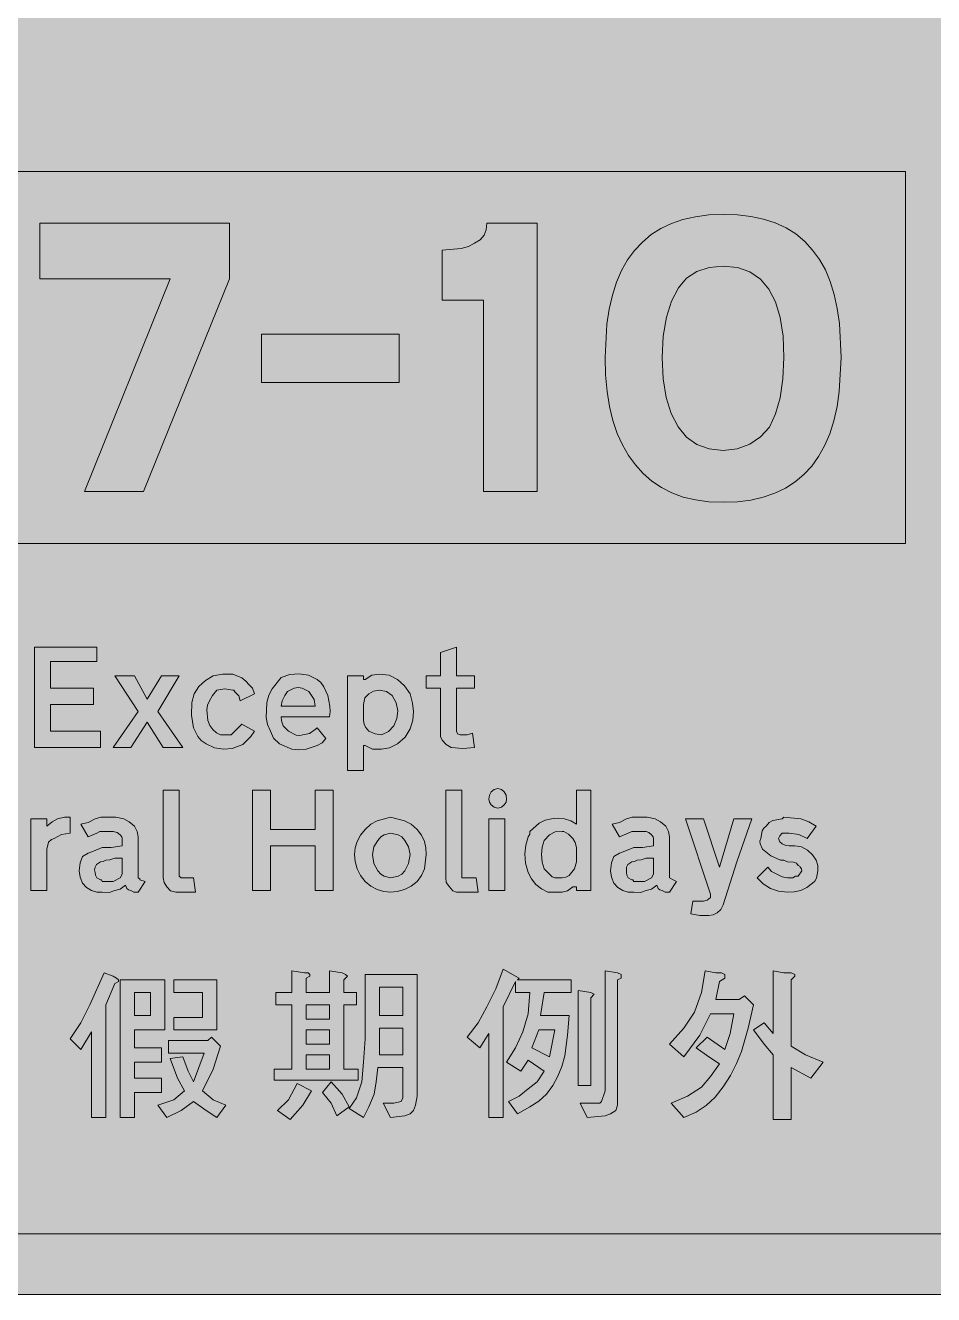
# Model space of a CAD drawing. Header units: metres. Extents: x 144 to 426, y 7 to 265.
# Drawn here: x 203.6 to 295, y 7.2 to 134.9 of the extents above; entities that cross this region are included whole.
import ezdxf

# ---------------------------------------------------------------- set-up
doc = ezdxf.new("R2010")
doc.units = ezdxf.units.M
for name, color, linetype, true_color in [('FILL_BLACK_000000', 7, 'Continuous', 0x000000), ('FILL_BLUE_0000FF', 7, 'Continuous', 0x0000ff), ('FILL_WHITE_FFFFFF', 7, 'Continuous', 0xffffff), ('STROKE_BLUE_0000FF', 7, 'Continuous', 0x0000ff), ('STROKE_WHITE_FFFFFF', 7, 'Continuous', 0xffffff)]:
    doc.layers.add(name, color=color, linetype=linetype, true_color=true_color)

msp = doc.modelspace()

# ---------------------------------------------------------------- hatches: boundary and pattern name
at = {"layer": 'FILL_BLACK_000000', "true_color": 0x000000}
h = msp.add_hatch(color=7, dxfattribs=at)
h.dxf.hatch_style = 1
h.paths.add_polyline_path([(218.16, 109.44), (205.02, 109.44), (205.02, 115.02), (224.1, 115.02), (224.1, 109.44), (215.46, 88.02), (209.52, 88.02), (218.16, 109.44)])
h = msp.add_hatch(color=7, dxfattribs=at)
h.dxf.hatch_style = 1
h.paths.add_polyline_path([(255.06, 88.02), (249.66, 88.02), (249.66, 107.28), (245.52, 107.28), (245.52, 112.32), (247.41, 112.48), (248.15, 112.7), (248.76, 113.04), (249.34, 113.37), (249.73, 113.83), (249.95, 114.38), (250.02, 115.02), (255.06, 115.02), (255.06, 88.02)])
h = msp.add_hatch(color=7, dxfattribs=at)
h.dxf.hatch_style = 1
h.paths.add_polyline_path([(285.24, 96.57), (284.92, 95.14), (284.5, 93.83), (283.99, 92.64), (283.39, 91.55), (282.69, 90.59), (281.9, 89.73), (281.02, 88.99), (280.04, 88.36), (278.98, 87.85), (277.82, 87.45), (276.56, 87.17), (275.22, 87), (273.78, 86.94), (272.35, 87), (271.01, 87.18), (269.77, 87.47), (268.63, 87.89), (267.58, 88.42), (266.62, 89.07), (265.75, 89.83), (264.96, 90.72), (264.26, 91.66), (263.65, 92.71), (263.12, 93.88), (262.69, 95.18), (262.35, 96.58), (262.1, 98.11), (261.95, 99.76), (261.9, 101.52), (262.09, 104.88), (262.32, 106.39), (262.64, 107.79), (263.06, 109.09), (263.57, 110.27), (264.17, 111.34), (264.87, 112.3), (265.66, 113.14), (266.54, 113.88), (267.52, 114.5), (268.58, 115.01), (269.74, 115.41), (271, 115.69), (272.34, 115.86), (273.78, 115.92), (275.22, 115.87), (276.58, 115.71), (277.85, 115.45), (279.02, 115.07), (280.11, 114.57), (281.1, 113.95), (281.99, 113.2), (282.78, 112.32), (283.47, 111.38), (284.07, 110.33), (284.56, 109.16), (284.96, 107.87), (285.27, 106.46), (285.49, 104.93), (285.66, 101.52), (285.47, 98.1), (285.24, 96.57)])
h.paths.add_polyline_path([(279.53, 105.54), (279.06, 107.11), (278.39, 108.41), (277.54, 109.41), (276.48, 110.13), (275.23, 110.56), (273.78, 110.7), (272.37, 110.57), (271.13, 110.16), (270.08, 109.49), (269.28, 108.54), (268.57, 107.19), (268.07, 105.57), (267.76, 103.68), (267.66, 101.52), (267.76, 99.36), (268.06, 97.48), (268.55, 95.87), (269.24, 94.55), (270.1, 93.51), (271.15, 92.76), (272.38, 92.31), (273.78, 92.16), (275.19, 92.32), (276.46, 92.79), (277.55, 93.53), (278.46, 94.5), (279.06, 95.85), (279.52, 97.47), (279.8, 99.36), (279.9, 101.52), (279.81, 103.67), (279.53, 105.54)], flags=16)
h = msp.add_hatch(color=7, dxfattribs=at)
h.dxf.hatch_style = 1
h.paths.add_polyline_path([(241.2, 103.86), (241.2, 99), (227.34, 99), (227.34, 103.86), (241.2, 103.86)])
at = {"layer": 'FILL_BLUE_0000FF', "true_color": 0x0000ff}
h = msp.add_hatch(color=7, dxfattribs=at)
h.dxf.hatch_style = 1
h.paths.add_polyline_path([(419.4, 19.44), (419.36, 18.36), (419.04, 17.28), (418.46, 16.2), (417.6, 15.12), (416.68, 14.42), (415.62, 13.86), (414.45, 13.46), (413.28, 13.32), (156.06, 13.32), (154.88, 13.45), (153.77, 13.82), (152.72, 14.38), (151.74, 15.12), (150.93, 16.12), (150.37, 17.21), (150.04, 18.33), (149.94, 19.44), (149.94, 252.72), (150.04, 253.83), (150.37, 254.95), (150.93, 256.04), (151.74, 257.04), (152.66, 257.83), (153.72, 258.48), (154.89, 258.73), (156.06, 258.84), (413.28, 258.84), (414.49, 258.71), (415.64, 258.35), (416.7, 257.78), (417.6, 257.04), (418.41, 256.14), (418.97, 255.08), (419.3, 253.93), (419.4, 252.72), (419.4, 19.44)])
at = {"layer": 'FILL_WHITE_FFFFFF', "true_color": 0xffffff}
h = msp.add_hatch(color=7, dxfattribs=at)
h.dxf.hatch_style = 1
h.paths.add_polyline_path([(156.06, 7.2), (154.95, 7.26), (153.81, 7.45), (151.56, 8.1), (149.29, 9.32), (148.29, 10.02), (147.42, 10.8), (146.54, 11.78), (145.78, 12.8), (144.54, 14.94), (144.2, 16.12), (143.98, 17.26), (143.82, 19.44), (143.82, 252.72), (143.98, 254.97), (144.2, 256.11), (144.54, 257.22), (145.12, 258.37), (145.78, 259.43), (146.54, 260.41), (147.42, 261.36), (148.29, 262.24), (149.29, 262.98), (150.38, 263.59), (151.56, 264.06), (152.67, 264.5), (153.81, 264.78), (156.06, 264.96), (413.28, 264.96), (415.53, 264.78), (416.67, 264.5), (417.78, 264.06), (418.96, 263.59), (420.07, 262.98), (421.12, 262.24), (422.1, 261.36), (423.58, 259.43), (424.23, 258.37), (424.8, 257.22), (425.14, 256.11), (425.36, 254.97), (425.52, 252.72), (425.52, 19.44), (425.36, 17.26), (425.14, 16.12), (424.8, 14.94), (423.58, 12.8), (422.1, 10.8), (420.07, 9.32), (417.78, 8.1), (415.53, 7.45), (414.39, 7.26), (413.28, 7.2), (156.06, 7.2)])
h = msp.add_hatch(color=7, dxfattribs=at)
h.dxf.hatch_style = 1
h.paths.add_polyline_path([(292.14, 120.24), (292.14, 82.8), (160.02, 82.8), (160.02, 120.24), (292.14, 120.24)])
h = msp.add_hatch(color=7, dxfattribs=at)
h.dxf.hatch_style = 1
h.paths.add_polyline_path([(204.48, 72.36), (210.78, 72.36), (210.78, 70.92), (206.1, 70.92), (206.1, 68.22), (210.42, 68.22), (210.42, 66.6), (206.1, 66.6), (206.1, 63.9), (211.14, 63.9), (211.14, 62.28), (204.48, 62.28), (204.48, 72.36)])
h = msp.add_hatch(color=7, dxfattribs=at)
h.dxf.hatch_style = 1
h.paths.add_polyline_path([(247.07, 63.65), (247.32, 63.54), (248.04, 63.54), (248.58, 63.72), (248.76, 62.28), (247.59, 62.15), (246.42, 62.28), (245.9, 62.57), (245.52, 63), (245.36, 63.36), (245.34, 63.72), (245.34, 68.22), (243.9, 68.22), (243.9, 69.48), (245.34, 69.48), (245.34, 71.82), (246.96, 72.36), (246.96, 69.48), (248.76, 69.48), (248.76, 68.22), (246.96, 68.22), (246.96, 63.9), (247.07, 63.65)])
h = msp.add_hatch(color=7, dxfattribs=at)
h.dxf.hatch_style = 1
h.paths.add_polyline_path([(215.82, 64.8), (214.2, 62.28), (212.4, 62.28), (214.92, 65.88), (212.58, 69.48), (214.56, 69.48), (215.82, 67.14), (217.26, 69.48), (219.06, 69.48), (216.9, 65.88), (219.42, 62.28), (217.44, 62.28), (215.82, 64.8)])
h = msp.add_hatch(color=7, dxfattribs=at)
h.dxf.hatch_style = 1
h.paths.add_polyline_path([(224.28, 63.54), (224.82, 64.08), (225.36, 64.62), (226.62, 63.9), (226.26, 63.36), (225.72, 62.82), (225.45, 62.57), (225.18, 62.46), (224.37, 62.15), (223.56, 62.1), (222.59, 62.24), (221.76, 62.64), (221.28, 62.97), (220.93, 63.38), (220.5, 64.26), (220.28, 65.52), (220.32, 66.78), (220.55, 67.66), (221.04, 68.4), (221.69, 69.01), (222.48, 69.48), (223.4, 69.64), (224.46, 69.66), (225.34, 69.26), (225.75, 68.95), (226.08, 68.58), (226.44, 68.22), (226.62, 67.68), (225.18, 66.96), (225.05, 67.48), (224.64, 67.86), (224.55, 68.02), (224.46, 68.04), (223.65, 68.18), (222.84, 68.04), (222.41, 67.5), (222.12, 66.96), (221.91, 66.52), (221.83, 66.04), (221.94, 64.98), (222.14, 64.48), (222.44, 64.06), (222.8, 63.74), (223.2, 63.54), (224.28, 63.54)])
h = msp.add_hatch(color=7, dxfattribs=at)
h.dxf.hatch_style = 1
h.paths.add_polyline_path([(228.55, 63.2), (228.24, 63.9), (227.93, 64.58), (227.79, 65.27), (227.88, 66.78), (228.08, 67.53), (228.4, 68.18), (229.32, 69.3), (230.19, 69.6), (231.12, 69.68), (232.05, 69.53), (232.92, 69.12), (233.29, 68.79), (233.59, 68.38), (234, 67.5), (234.22, 66.42), (234.25, 65.88), (234.18, 65.34), (229.32, 65.34), (229.34, 64.96), (229.5, 64.44), (230.04, 63.9), (230.83, 63.52), (231.18, 63.47), (231.48, 63.54), (232.18, 63.68), (232.74, 64.08), (232.92, 64.26), (233.82, 63.18), (233.44, 62.75), (232.92, 62.46), (231.73, 62.08), (231.07, 62.03), (230.4, 62.1), (229.14, 62.64), (228.55, 63.2)])
h.paths.add_polyline_path([(232.63, 67.1), (232.38, 67.5), (232.11, 67.91), (231.84, 68.04), (231.43, 68.24), (231.03, 68.31), (230.62, 68.24), (230.22, 68.04), (229.95, 67.91), (229.68, 67.5), (229.43, 66.96), (229.32, 66.42), (232.74, 66.42), (232.63, 67.1)], flags=16)
h = msp.add_hatch(color=7, dxfattribs=at)
h.dxf.hatch_style = 1
h.paths.add_polyline_path([(240.19, 69.53), (241.02, 69.12), (241.72, 68.47), (242.28, 67.68), (242.53, 66.71), (242.64, 65.88), (242.56, 65.02), (242.3, 64.13), (241.8, 63.3), (241.02, 62.64), (240.21, 62.24), (239.4, 62.1), (238.5, 62.1), (237.78, 62.46), (237.67, 62.46), (237.6, 62.46), (237.6, 59.94), (235.98, 59.94), (235.98, 69.48), (237.6, 69.48), (237.6, 69.12), (237.71, 69.12), (237.78, 69.12), (238.43, 69.53), (239.22, 69.66), (240.19, 69.53)])
h.paths.add_polyline_path([(237.6, 66.6), (237.6, 64.98), (237.66, 64.61), (237.8, 64.31), (238.14, 63.9), (238.77, 63.65), (239.4, 63.54), (240.1, 63.86), (240.66, 64.44), (240.96, 65.17), (241.04, 65.97), (240.89, 66.77), (240.48, 67.5), (239.92, 67.91), (239.22, 68.04), (238.61, 67.93), (238.14, 67.68), (237.74, 67.28), (237.6, 66.6)], flags=16)
h = msp.add_hatch(color=7, dxfattribs=at)
h.dxf.hatch_style = 1
h.paths.add_polyline_path([(219.06, 57.96), (219.06, 49.5), (219.06, 49.39), (219.06, 49.32), (219.24, 49.14), (219.35, 49.14), (219.42, 49.14), (219.96, 49.14), (220.5, 49.14), (220.68, 47.7), (218.7, 47.7), (218.18, 47.84), (217.8, 48.24), (217.55, 48.69), (217.44, 49.14), (217.44, 57.96), (219.06, 57.96)])
h = msp.add_hatch(color=7, dxfattribs=at)
h.dxf.hatch_style = 1
h.paths.add_polyline_path([(232.74, 52.38), (228.24, 52.38), (228.24, 47.88), (226.44, 47.88), (226.44, 57.96), (228.24, 57.96), (228.24, 54), (232.74, 54), (232.74, 57.96), (234.54, 57.96), (234.54, 47.88), (232.74, 47.88), (232.74, 52.38)])
h = msp.add_hatch(color=7, dxfattribs=at)
h.dxf.hatch_style = 1
h.paths.add_polyline_path([(247.5, 57.96), (247.5, 49.5), (247.5, 49.39), (247.5, 49.32), (247.5, 49.14), (247.68, 49.14), (247.86, 49.14), (248.4, 49.14), (248.94, 49.14), (249.12, 47.7), (246.96, 47.7), (246.6, 47.84), (246.24, 48.24), (245.93, 48.69), (245.88, 49.14), (245.88, 57.96), (247.5, 57.96)])
h = msp.add_hatch(color=7, dxfattribs=at)
h.dxf.hatch_style = 1
h.paths.add_polyline_path([(251.94, 56.77), (251.75, 56.48), (251.47, 56.25), (251.1, 56.16), (250.73, 56.25), (250.45, 56.48), (250.26, 56.77), (250.2, 57.06), (250.26, 57.46), (250.45, 57.8), (250.73, 58.05), (251.1, 58.14), (251.47, 58.05), (251.75, 57.8), (251.94, 57.46), (252, 57.06), (251.94, 56.77)])
h = msp.add_hatch(color=7, dxfattribs=at)
h.dxf.hatch_style = 1
h.paths.add_polyline_path([(257.58, 47.7), (257.04, 47.7), (256.14, 47.7), (255.5, 48.03), (254.95, 48.49), (254.49, 49.04), (254.16, 49.68), (253.88, 50.62), (253.82, 51.55), (253.93, 52.44), (254.16, 53.28), (254.32, 53.55), (254.34, 53.82), (255.28, 54.65), (255.86, 54.96), (256.5, 55.08), (257.17, 55.15), (257.83, 55.08), (258.45, 54.88), (259.02, 54.54), (259.02, 57.96), (260.46, 57.96), (260.46, 47.88), (259.02, 47.88), (259.02, 48.06), (259.02, 48.24), (258.66, 48.24), (258.12, 47.84), (257.58, 47.7)])
h.paths.add_polyline_path([(258.28, 49.39), (258.84, 50.04), (259.02, 50.76), (259.02, 52.2), (258.91, 52.72), (258.66, 53.1), (258.21, 53.53), (257.76, 53.82), (257.58, 53.82), (256.88, 53.78), (256.32, 53.46), (255.78, 52.92), (255.58, 52.22), (255.51, 51.48), (255.58, 50.74), (255.78, 50.04), (256.32, 49.5), (256.59, 49.25), (256.86, 49.14), (257.58, 49.14), (257.95, 49.2), (258.28, 49.39)], flags=16)
h = msp.add_hatch(color=7, dxfattribs=at)
h.dxf.hatch_style = 1
h.paths.add_polyline_path([(206.28, 54.79), (206.82, 55.08), (207.52, 55.24), (208.08, 55.26), (208.08, 53.64), (207.2, 53.51), (206.46, 53.1), (206.19, 52.99), (205.92, 52.74), (205.74, 52.02), (205.74, 47.88), (204.12, 47.88), (204.12, 55.08), (205.74, 55.08), (205.74, 54.36), (206.28, 54.79)])
h = msp.add_hatch(color=7, dxfattribs=at)
h.dxf.hatch_style = 1
h.paths.add_polyline_path([(210.6, 55.08), (211.16, 55.24), (211.86, 55.26), (212.67, 55.24), (213.48, 55.08), (214.02, 54.79), (214.56, 54.36), (214.81, 53.82), (214.92, 53.28), (214.92, 51.84), (214.92, 49.5), (214.92, 49.14), (215.08, 49.05), (215.1, 48.96), (215.64, 48.78), (214.92, 47.7), (214.49, 47.72), (214.2, 47.88), (213.96, 47.94), (213.8, 48.08), (213.66, 48.42), (213.12, 48.02), (212.58, 47.88), (212.02, 47.66), (211.32, 47.7), (210.78, 47.72), (210.24, 47.88), (209.72, 48.17), (209.34, 48.6), (209.09, 49.23), (208.98, 49.86), (209.09, 50.65), (209.34, 51.3), (209.88, 51.64), (210.42, 51.84), (211.32, 52.2), (212.22, 52.2), (213.3, 52.38), (213.3, 52.74), (213.3, 53.1), (213.28, 53.28), (213.12, 53.46), (212.83, 53.71), (212.4, 53.82), (211.5, 53.82), (211.07, 53.8), (210.78, 53.64), (209.88, 53.28), (209.16, 54.54), (209.88, 54.72), (210.6, 55.08)])
h.paths.add_polyline_path([(213.12, 49.14), (213.3, 49.5), (213.3, 49.86), (213.3, 51.12), (212.58, 51.12), (212.06, 50.96), (211.68, 50.94), (211.41, 50.78), (211.14, 50.76), (210.74, 50.49), (210.6, 50.22), (210.53, 49.95), (210.6, 49.68), (210.62, 49.41), (210.78, 49.14), (211.14, 48.96), (211.23, 48.94), (211.32, 48.78), (212.4, 48.78), (213.12, 49.14)], flags=16)
h = msp.add_hatch(color=7, dxfattribs=at)
h.dxf.hatch_style = 1
h.paths.add_polyline_path([(236.97, 52.81), (237.31, 53.43), (237.78, 54), (238.35, 54.55), (238.97, 54.9), (240.3, 55.26), (241.72, 54.9), (242.4, 54.55), (243, 54), (243.44, 53.43), (243.72, 52.81), (243.86, 52.15), (243.9, 51.48), (243.72, 50.06), (243.44, 49.38), (243, 48.78), (242.4, 48.31), (241.72, 47.97), (241, 47.77), (240.3, 47.7), (239.63, 47.77), (238.97, 47.97), (238.35, 48.31), (237.78, 48.78), (237.31, 49.38), (236.97, 50.06), (236.77, 50.78), (236.7, 51.48), (236.77, 52.15), (236.97, 52.81)])
h.paths.add_polyline_path([(239.34, 53.26), (239.04, 52.92), (238.63, 52.27), (238.5, 51.48), (238.63, 50.6), (239.04, 49.86), (239.34, 49.52), (239.67, 49.3), (240.3, 49.14), (241.09, 49.3), (241.44, 49.52), (241.74, 49.86), (242.14, 50.6), (242.28, 51.48), (242.14, 52.27), (241.74, 52.92), (241.44, 53.26), (241.09, 53.48), (240.3, 53.64), (239.67, 53.48), (239.34, 53.26)], flags=16)
h = msp.add_hatch(color=7, dxfattribs=at)
h.dxf.hatch_style = 1
h.paths.add_polyline_path([(251.82, 55.08), (251.82, 47.88), (250.2, 47.88), (250.2, 55.08), (251.82, 55.08)])
h = msp.add_hatch(color=7, dxfattribs=at)
h.dxf.hatch_style = 1
h.paths.add_polyline_path([(264.06, 55.08), (264.62, 55.24), (265.32, 55.26), (266.13, 55.24), (266.94, 55.08), (267.48, 54.79), (268.02, 54.36), (268.27, 53.82), (268.38, 53.28), (268.38, 51.84), (268.38, 49.5), (268.38, 49.14), (268.74, 48.96), (269.1, 48.78), (268.38, 47.7), (267.95, 47.72), (267.66, 47.88), (267.42, 47.94), (267.26, 48.08), (267.12, 48.42), (266.58, 48.02), (266.04, 47.88), (265.48, 47.66), (264.78, 47.7), (264.24, 47.72), (263.7, 47.88), (263.18, 48.17), (262.8, 48.6), (262.55, 49.23), (262.44, 49.86), (262.55, 50.65), (262.8, 51.3), (263.34, 51.64), (263.88, 51.84), (264.78, 52.2), (265.68, 52.2), (266.76, 52.38), (266.76, 52.74), (266.76, 53.1), (266.74, 53.28), (266.58, 53.46), (266.31, 53.71), (266.04, 53.82), (264.96, 53.82), (264.6, 53.82), (264.24, 53.64), (263.34, 53.28), (262.62, 54.54), (263.34, 54.72), (264.06, 55.08)])
h.paths.add_polyline_path([(266.58, 49.14), (266.76, 49.5), (266.76, 49.86), (266.76, 51.12), (266.04, 51.12), (265.52, 50.96), (265.14, 50.94), (264.87, 50.78), (264.6, 50.76), (264.2, 50.49), (264.06, 50.22), (264.06, 49.68), (264.08, 49.41), (264.24, 49.14), (264.6, 48.96), (264.69, 48.94), (264.78, 48.78), (265.86, 48.78), (266.58, 49.14)], flags=16)
h = msp.add_hatch(color=7, dxfattribs=at)
h.dxf.hatch_style = 1
h.paths.add_polyline_path([(272.52, 47.52), (270, 55.08), (271.8, 55.08), (273.42, 50.22), (274.86, 55.08), (276.66, 55.08), (275.15, 50.76), (273.78, 46.44), (273.55, 45.97), (273.19, 45.63), (272.77, 45.43), (272.34, 45.36), (271.44, 45.36), (270.54, 45.54), (270.72, 46.8), (271.8, 46.8), (272.16, 46.91), (272.52, 47.16), (272.52, 47.52)])
h = msp.add_hatch(color=7, dxfattribs=at)
h.dxf.hatch_style = 1
h.paths.add_polyline_path([(280.08, 52.4), (280.44, 52.38), (280.62, 52.38), (280.98, 52.38), (281.65, 52.26), (282.26, 51.93), (282.78, 51.47), (283.14, 50.94), (283.3, 50.4), (283.32, 49.86), (283.19, 49.1), (283.02, 48.8), (282.78, 48.6), (282.21, 48.16), (281.59, 47.88), (280.93, 47.74), (280.26, 47.7), (279.35, 47.8), (278.53, 48.08), (277.8, 48.54), (277.2, 49.14), (278.28, 50.22), (278.66, 49.79), (279.18, 49.5), (279.72, 49.25), (280.26, 49.14), (280.8, 49.14), (281.07, 49.3), (281.34, 49.32), (281.7, 49.86), (281.68, 50.04), (281.52, 50.22), (281.5, 50.31), (281.34, 50.4), (281.15, 50.61), (280.87, 50.72), (280.26, 50.76), (279.9, 50.92), (279.54, 50.94), (278.57, 51.35), (277.74, 52.02), (277.52, 52.56), (277.49, 52.83), (277.56, 53.1), (277.7, 53.87), (277.86, 54.16), (278.1, 54.36), (278.4, 54.7), (278.78, 54.92), (279.72, 55.08), (279.9, 55.26), (281.59, 55.08), (282.41, 54.8), (283.14, 54.36), (282.24, 53.1), (281.41, 53.51), (280.44, 53.64), (279.72, 53.64), (279.47, 53.37), (279.36, 53.1), (279.47, 52.76), (279.72, 52.56), (280.08, 52.4)])
h = msp.add_hatch(color=7, dxfattribs=at)
h.dxf.hatch_style = 1
h.paths.add_polyline_path([(232.02, 39.6), (232.2, 39.42), (232.2, 39.24), (231.84, 39.06), (231.84, 37.62), (234.18, 37.62), (234.18, 39.78), (235.44, 39.6), (235.8, 39.42), (235.98, 39.24), (235.8, 39.06), (235.62, 38.88), (235.62, 37.62), (236.88, 37.62), (236.88, 36.36), (235.62, 36.36), (235.62, 29.88), (237.06, 29.88), (237.06, 28.8), (228.6, 28.8), (228.6, 29.88), (230.4, 29.88), (230.4, 36.36), (228.78, 36.36), (228.78, 37.62), (230.4, 37.62), (230.4, 39.78), (231.66, 39.6), (232.02, 39.6)])
h.paths.add_polyline_path([(231.84, 32.4), (234.18, 32.4), (234.18, 33.84), (231.84, 33.84), (231.84, 32.4)], flags=16)
h.paths.add_polyline_path([(231.84, 31.32), (231.84, 29.88), (234.18, 29.88), (234.18, 31.32), (231.84, 31.32)], flags=16)
h.paths.add_polyline_path([(234.18, 36.36), (231.84, 36.36), (231.84, 34.92), (234.18, 34.92), (234.18, 36.36)], flags=16)
h = msp.add_hatch(color=7, dxfattribs=at)
h.dxf.hatch_style = 1
h.paths.add_polyline_path([(250.02, 36.18), (250.92, 37.98), (251.64, 39.96), (252.9, 39.24), (253.26, 39.06), (253.08, 38.88), (258.48, 38.88), (258.48, 37.62), (255.78, 37.62), (255.42, 35.28), (258.3, 35.28), (258.12, 33.3), (257.84, 31.22), (257.55, 30.17), (257.16, 29.17), (256.64, 28.23), (256.01, 27.38), (255.24, 26.66), (254.34, 26.1), (253.08, 25.38), (252.18, 26.64), (253.26, 27.18), (254.16, 27.9), (255.06, 28.62), (255.78, 29.7), (254.16, 30.78), (253.44, 29.7), (252, 30.6), (252.9, 32.04), (253.62, 33.66), (254.16, 35.46), (254.34, 37.62), (252.9, 37.62), (252.9, 38.7), (251.64, 36.18), (251.64, 25.02), (250.2, 25.02), (250.2, 33.48), (249.3, 32.04), (248.04, 33.12), (249.12, 34.56), (250.02, 36.18)])
h.paths.add_polyline_path([(256.32, 31.14), (256.86, 33.84), (255.24, 33.84), (254.52, 32.04), (256.32, 31.14)], flags=16)
h = msp.add_hatch(color=7, dxfattribs=at)
h.dxf.hatch_style = 1
h.paths.add_polyline_path([(263.16, 39.6), (263.52, 39.42), (263.52, 39.06), (263.16, 38.88), (263.16, 26.28), (262.98, 25.74), (262.44, 25.38), (261.9, 25.2), (260.1, 25.02), (259.38, 26.46), (261.36, 26.46), (261.54, 26.64), (261.9, 27.72), (261.9, 39.78), (263.16, 39.6)])
h = msp.add_hatch(color=7, dxfattribs=at)
h.dxf.hatch_style = 1
h.paths.add_polyline_path([(273.6, 39.6), (273.96, 39.42), (273.96, 39.06), (273.42, 38.7), (273.06, 36.9), (275.4, 36.9), (275.94, 37.26), (276.84, 36.36), (276.3, 34.02), (275.63, 31.68), (275.13, 30.45), (274.52, 29.24), (273.8, 28.1), (272.99, 27.08), (272.08, 26.22), (271.08, 25.56), (269.82, 25.02), (268.56, 26.46), (270.18, 27.18), (271.62, 28.08), (272.52, 29.16), (273.42, 30.42), (272.34, 31.14), (271.08, 32.04), (272.16, 33.12), (273.96, 31.86), (274.5, 33.48), (274.86, 35.46), (272.52, 35.46), (271.44, 33.3), (269.82, 31.14), (268.38, 32.4), (269.82, 34.02), (270.9, 35.64), (271.62, 37.62), (271.98, 39.78), (273.06, 39.6), (273.6, 39.6)])
h = msp.add_hatch(color=7, dxfattribs=at)
h.dxf.hatch_style = 1
h.paths.add_polyline_path([(280.62, 39.6), (280.98, 39.42), (280.98, 39.24), (280.62, 38.88), (280.62, 32.22), (282.06, 31.32), (283.86, 30.6), (282.6, 28.98), (280.62, 30.06), (280.62, 24.84), (278.82, 24.84), (278.82, 31.32), (277.92, 32.4), (276.84, 33.84), (277.92, 34.56), (278.82, 33.48), (278.82, 39.78), (279.9, 39.6), (280.62, 39.6)])
h = msp.add_hatch(color=7, dxfattribs=at)
h.dxf.hatch_style = 1
h.paths.add_polyline_path([(212.76, 39.06), (212.94, 38.88), (212.94, 38.7), (212.58, 38.52), (211.68, 36.36), (211.68, 25.02), (210.24, 25.02), (210.24, 33.66), (209.16, 31.86), (208.08, 32.94), (209.16, 34.56), (210.06, 36.36), (211.5, 39.6), (212.4, 39.24), (212.76, 39.06)])
h = msp.add_hatch(color=7, dxfattribs=at)
h.dxf.hatch_style = 1
h.paths.add_polyline_path([(217.62, 33.84), (214.56, 33.84), (214.56, 32.04), (217.26, 32.04), (217.26, 30.6), (214.56, 30.6), (214.56, 28.98), (217.26, 28.98), (217.26, 27.54), (214.56, 27.54), (214.56, 25.02), (213.12, 25.02), (213.12, 38.88), (217.62, 38.88), (217.62, 33.84)])
h.paths.add_polyline_path([(216.18, 37.62), (214.56, 37.62), (214.56, 35.28), (216.18, 35.28), (216.18, 37.62)], flags=16)
h = msp.add_hatch(color=7, dxfattribs=at)
h.dxf.hatch_style = 1
h.paths.add_polyline_path([(222.84, 38.88), (222.84, 33.84), (218.52, 33.84), (218.52, 35.1), (221.4, 35.1), (221.4, 37.62), (218.52, 37.62), (218.52, 38.88), (222.84, 38.88)])
h = msp.add_hatch(color=7, dxfattribs=at)
h.dxf.hatch_style = 1
h.paths.add_polyline_path([(242.82, 26.28), (242.64, 25.74), (242.28, 25.38), (241.74, 25.2), (240.3, 25.02), (239.58, 26.46), (240.66, 26.46), (241.38, 26.64), (241.56, 27), (241.56, 30.06), (239.04, 30.06), (238.86, 28.62), (238.68, 27.36), (238.14, 26.1), (237.6, 25.02), (236.16, 25.92), (236.88, 27), (237.42, 28.62), (237.6, 30.6), (237.78, 32.94), (237.78, 39.42), (243, 39.42), (243, 27.18), (242.82, 26.28)])
h.paths.add_polyline_path([(239.22, 34.02), (239.22, 31.32), (241.56, 31.32), (241.56, 34.02), (239.22, 34.02)], flags=16)
h.paths.add_polyline_path([(241.56, 38.16), (239.22, 38.16), (239.22, 35.28), (241.56, 35.28), (241.56, 38.16)], flags=16)
h = msp.add_hatch(color=7, dxfattribs=at)
h.dxf.hatch_style = 1
h.paths.add_polyline_path([(260.46, 37.62), (260.82, 37.44), (260.46, 37.08), (260.46, 28.26), (259.2, 28.26), (259.2, 37.8), (260.46, 37.62)])
h = msp.add_hatch(color=7, dxfattribs=at)
h.dxf.hatch_style = 1
h.paths.add_polyline_path([(221.94, 32.76), (222.3, 33.12), (223.2, 32.22), (222.48, 29.88), (221.4, 27.72), (222.48, 26.82), (223.74, 26.28), (222.84, 25.02), (221.76, 25.74), (220.5, 26.64), (219.24, 25.74), (217.8, 25.02), (216.9, 26.28), (218.52, 26.82), (219.6, 27.72), (218.88, 28.98), (218.16, 30.96), (219.42, 31.14), (219.96, 29.7), (220.5, 28.62), (221.58, 31.5), (217.98, 31.5), (217.98, 32.76), (221.94, 32.76)])
h = msp.add_hatch(color=7, dxfattribs=at)
h.dxf.hatch_style = 1
h.paths.add_polyline_path([(230.04, 26.82), (230.94, 28.44), (232.38, 27.72), (231.48, 26.28), (230.22, 24.84), (228.96, 25.74), (230.04, 26.82)])
h = msp.add_hatch(color=7, dxfattribs=at)
h.dxf.hatch_style = 1
h.paths.add_polyline_path([(235.44, 27.36), (236.16, 26.1), (234.9, 25.2), (234.36, 26.46), (233.46, 27.54), (234.36, 28.62), (235.44, 27.36)])

# ---------------------------------------------------------------- linework, layer by layer
at = {"layer": 'FILL_BLACK_000000', "lineweight": 0, "true_color": 0x000000}
for points in [[(218.16, 109.44), (205.02, 109.44), (205.02, 115.02), (224.1, 115.02), (224.1, 109.44), (215.46, 88.02), (209.52, 88.02)], [(255.06, 88.02), (249.66, 88.02), (249.66, 107.28), (245.52, 107.28), (245.52, 112.32), (247.41, 112.48), (248.15, 112.7), (248.76, 113.04), (249.34, 113.37), (249.73, 113.83), (249.95, 114.38), (250.02, 115.02), (255.06, 115.02)], [(285.24, 96.57), (284.92, 95.14), (284.5, 93.83), (283.99, 92.64), (283.39, 91.55), (282.69, 90.59), (281.9, 89.73), (281.02, 88.99), (280.04, 88.36), (278.98, 87.85), (277.82, 87.45), (276.56, 87.17), (275.22, 87), (273.78, 86.94), (272.35, 87), (271.01, 87.18), (269.77, 87.47), (268.63, 87.89), (267.58, 88.42), (266.62, 89.07), (265.75, 89.83), (264.96, 90.72), (264.26, 91.66), (263.65, 92.71), (263.12, 93.88), (262.69, 95.18), (262.35, 96.58), (262.1, 98.11), (261.95, 99.76), (261.9, 101.52), (262.09, 104.88), (262.32, 106.39), (262.64, 107.79), (263.06, 109.09), (263.57, 110.27), (264.17, 111.34), (264.87, 112.3), (265.66, 113.14), (266.54, 113.88), (267.52, 114.5), (268.58, 115.01), (269.74, 115.41), (271, 115.69), (272.34, 115.86), (273.78, 115.92), (275.22, 115.87), (276.58, 115.71), (277.85, 115.45), (279.02, 115.07), (280.11, 114.57), (281.1, 113.95), (281.99, 113.2), (282.78, 112.32), (283.47, 111.38), (284.07, 110.33), (284.56, 109.16), (284.96, 107.87), (285.27, 106.46), (285.49, 104.93), (285.66, 101.52), (285.47, 98.1)], [(279.53, 105.54), (279.06, 107.11), (278.39, 108.41), (277.54, 109.41), (276.48, 110.13), (275.23, 110.56), (273.78, 110.7), (272.37, 110.57), (271.13, 110.16), (270.08, 109.49), (269.28, 108.54), (268.57, 107.19), (268.07, 105.57), (267.76, 103.68), (267.66, 101.52), (267.76, 99.36), (268.06, 97.48), (268.55, 95.87), (269.24, 94.55), (270.1, 93.51), (271.15, 92.76), (272.38, 92.31), (273.78, 92.16), (275.19, 92.32), (276.46, 92.79), (277.55, 93.53), (278.46, 94.5), (279.06, 95.85), (279.52, 97.47), (279.8, 99.36), (279.9, 101.52), (279.81, 103.67)], [(241.2, 103.86), (241.2, 99), (227.34, 99), (227.34, 103.86)]]:
    msp.add_lwpolyline(points, close=True, dxfattribs=at)
at = {"layer": 'FILL_BLUE_0000FF', "lineweight": 0, "true_color": 0x0000ff}
msp.add_lwpolyline([(413.28, 13.32), (156.06, 13.32), (154.88, 13.45), (153.77, 13.82), (152.72, 14.38), (151.74, 15.12), (150.93, 16.12), (150.37, 17.21), (150.04, 18.33), (149.94, 19.44), (149.94, 252.72), (150.04, 253.83), (150.37, 254.95), (150.93, 256.04), (151.74, 257.04), (152.66, 257.83), (153.72, 258.48), (154.89, 258.73), (156.06, 258.84), (413.28, 258.84)], dxfattribs=at)
at = {"layer": 'FILL_WHITE_FFFFFF', "lineweight": 0, "true_color": 0xffffff}
msp.add_lwpolyline([(413.28, 7.2), (156.06, 7.2), (154.95, 7.26), (153.81, 7.45), (151.56, 8.1), (149.29, 9.32), (148.29, 10.02), (147.42, 10.8), (146.54, 11.78), (145.78, 12.8), (144.54, 14.94), (144.2, 16.12), (143.98, 17.26), (143.82, 19.44), (143.82, 252.72)], dxfattribs=at)
at = {"layer": 'FILL_WHITE_FFFFFF', "lineweight": 0, "true_color": 0x0000ff}
msp.add_lwpolyline([(292.14, 120.24), (292.14, 82.8), (160.02, 82.8), (160.02, 120.24)], close=True, dxfattribs=at)
at = {"layer": 'FILL_WHITE_FFFFFF', "lineweight": 0, "true_color": 0xffffff}
for points in [[(204.48, 72.36), (210.78, 72.36), (210.78, 70.92), (206.1, 70.92), (206.1, 68.22), (210.42, 68.22), (210.42, 66.6), (206.1, 66.6), (206.1, 63.9), (211.14, 63.9), (211.14, 62.28), (204.48, 62.28)], [(247.07, 63.65), (247.32, 63.54), (248.04, 63.54), (248.58, 63.72), (248.76, 62.28), (247.59, 62.15), (246.42, 62.28), (245.9, 62.57), (245.52, 63), (245.36, 63.36), (245.34, 63.72), (245.34, 68.22), (243.9, 68.22), (243.9, 69.48), (245.34, 69.48), (245.34, 71.82), (246.96, 72.36), (246.96, 69.48), (248.76, 69.48), (248.76, 68.22), (246.96, 68.22), (246.96, 63.9)], [(215.82, 64.8), (214.2, 62.28), (212.4, 62.28), (214.92, 65.88), (212.58, 69.48), (214.56, 69.48), (215.82, 67.14), (217.26, 69.48), (219.06, 69.48), (216.9, 65.88), (219.42, 62.28), (217.44, 62.28)], [(224.28, 63.54), (224.82, 64.08), (225.36, 64.62), (226.62, 63.9), (226.26, 63.36), (225.72, 62.82), (225.45, 62.57), (225.18, 62.46), (224.37, 62.15), (223.56, 62.1), (222.59, 62.24), (221.76, 62.64), (221.28, 62.97), (220.93, 63.38), (220.5, 64.26), (220.28, 65.52), (220.32, 66.78), (220.55, 67.66), (221.04, 68.4), (221.69, 69.01), (222.48, 69.48), (223.4, 69.64), (224.46, 69.66), (225.34, 69.26), (225.75, 68.95), (226.08, 68.58), (226.44, 68.22), (226.62, 67.68), (225.18, 66.96), (225.05, 67.48), (224.64, 67.86), (224.55, 68.02), (224.46, 68.04), (223.65, 68.18), (222.84, 68.04), (222.41, 67.5), (222.12, 66.96), (221.91, 66.52), (221.83, 66.04), (221.94, 64.98), (222.14, 64.48), (222.44, 64.06), (222.8, 63.74), (223.2, 63.54)], [(228.55, 63.2), (228.24, 63.9), (227.93, 64.58), (227.79, 65.27), (227.88, 66.78), (228.08, 67.53), (228.4, 68.18), (229.32, 69.3), (230.19, 69.6), (231.12, 69.68), (232.05, 69.53), (232.92, 69.12), (233.29, 68.79), (233.59, 68.38), (234, 67.5), (234.22, 66.42), (234.25, 65.88), (234.18, 65.34), (229.32, 65.34), (229.34, 64.96), (229.5, 64.44), (230.04, 63.9), (230.83, 63.52), (231.18, 63.47), (231.48, 63.54), (232.18, 63.68), (232.74, 64.08), (232.92, 64.26), (233.82, 63.18), (233.44, 62.75), (232.92, 62.46), (231.73, 62.08), (231.07, 62.03), (230.4, 62.1), (229.14, 62.64)], [(240.19, 69.53), (241.02, 69.12), (241.72, 68.47), (242.28, 67.68), (242.53, 66.71), (242.64, 65.88), (242.56, 65.02), (242.3, 64.13), (241.8, 63.3), (241.02, 62.64), (240.21, 62.24), (239.4, 62.1), (238.5, 62.1), (237.78, 62.46), (237.67, 62.46), (237.6, 62.46), (237.6, 59.94), (235.98, 59.94), (235.98, 69.48), (237.6, 69.48), (237.6, 69.12), (237.71, 69.12), (237.78, 69.12), (238.43, 69.53), (239.22, 69.66)], [(232.63, 67.1), (232.38, 67.5), (232.11, 67.91), (231.84, 68.04), (231.43, 68.24), (231.03, 68.31), (230.62, 68.24), (230.22, 68.04), (229.95, 67.91), (229.68, 67.5), (229.43, 66.96), (229.32, 66.42), (232.74, 66.42)], [(237.6, 66.6), (237.6, 64.98), (237.66, 64.61), (237.8, 64.31), (238.14, 63.9), (238.77, 63.65), (239.4, 63.54), (240.1, 63.86), (240.66, 64.44), (240.96, 65.17), (241.04, 65.97), (240.89, 66.77), (240.48, 67.5), (239.92, 67.91), (239.22, 68.04), (238.61, 67.93), (238.14, 67.68), (237.74, 67.28)], [(219.06, 57.96), (219.06, 49.5), (219.06, 49.39), (219.06, 49.32), (219.24, 49.14), (219.35, 49.14), (219.42, 49.14), (219.96, 49.14), (220.5, 49.14), (220.68, 47.7), (218.7, 47.7), (218.18, 47.84), (217.8, 48.24), (217.55, 48.69), (217.44, 49.14), (217.44, 57.96)], [(232.74, 52.38), (228.24, 52.38), (228.24, 47.88), (226.44, 47.88), (226.44, 57.96), (228.24, 57.96), (228.24, 54), (232.74, 54), (232.74, 57.96), (234.54, 57.96), (234.54, 47.88), (232.74, 47.88)], [(247.5, 57.96), (247.5, 49.5), (247.5, 49.39), (247.5, 49.32), (247.5, 49.14), (247.68, 49.14), (247.86, 49.14), (248.4, 49.14), (248.94, 49.14), (249.12, 47.7), (246.96, 47.7), (246.6, 47.84), (246.24, 48.24), (245.93, 48.69), (245.88, 49.14), (245.88, 57.96)], [(251.94, 56.77), (251.75, 56.48), (251.47, 56.25), (251.1, 56.16), (250.73, 56.25), (250.45, 56.48), (250.26, 56.77), (250.2, 57.06), (250.26, 57.46), (250.45, 57.8), (250.73, 58.05), (251.1, 58.14), (251.47, 58.05), (251.75, 57.8), (251.94, 57.46), (252, 57.06)], [(257.58, 47.7), (257.04, 47.7), (256.14, 47.7), (255.5, 48.03), (254.95, 48.49), (254.49, 49.04), (254.16, 49.68), (253.88, 50.62), (253.82, 51.55), (253.93, 52.44), (254.16, 53.28), (254.32, 53.55), (254.34, 53.82), (255.28, 54.65), (255.86, 54.96), (256.5, 55.08), (257.17, 55.15), (257.83, 55.08), (258.45, 54.88), (259.02, 54.54), (259.02, 57.96), (260.46, 57.96), (260.46, 47.88), (259.02, 47.88), (259.02, 48.06), (259.02, 48.24), (258.66, 48.24), (258.12, 47.84)], [(206.28, 54.79), (206.82, 55.08), (207.52, 55.24), (208.08, 55.26), (208.08, 53.64), (207.2, 53.51), (206.46, 53.1), (206.19, 52.99), (205.92, 52.74), (205.74, 52.02), (205.74, 47.88), (204.12, 47.88), (204.12, 55.08), (205.74, 55.08), (205.74, 54.36)], [(210.6, 55.08), (211.16, 55.24), (211.86, 55.26), (212.67, 55.24), (213.48, 55.08), (214.02, 54.79), (214.56, 54.36), (214.81, 53.82), (214.92, 53.28), (214.92, 51.84), (214.92, 49.5), (214.92, 49.14), (215.08, 49.05), (215.1, 48.96), (215.64, 48.78), (214.92, 47.7), (214.49, 47.72), (214.2, 47.88), (213.96, 47.94), (213.8, 48.08), (213.66, 48.42), (213.12, 48.02), (212.58, 47.88), (212.02, 47.66), (211.32, 47.7), (210.78, 47.72), (210.24, 47.88), (209.72, 48.17), (209.34, 48.6), (209.09, 49.23), (208.98, 49.86), (209.09, 50.65), (209.34, 51.3), (209.88, 51.64), (210.42, 51.84), (211.32, 52.2), (212.22, 52.2), (213.3, 52.38), (213.3, 52.74), (213.3, 53.1), (213.28, 53.28), (213.12, 53.46), (212.83, 53.71), (212.4, 53.82), (211.5, 53.82), (211.07, 53.8), (210.78, 53.64), (209.88, 53.28), (209.16, 54.54), (209.88, 54.72)], [(236.97, 52.81), (237.31, 53.43), (237.78, 54), (238.35, 54.55), (238.97, 54.9), (240.3, 55.26), (241.72, 54.9), (242.4, 54.55), (243, 54), (243.44, 53.43), (243.72, 52.81), (243.86, 52.15), (243.9, 51.48), (243.72, 50.06), (243.44, 49.38), (243, 48.78), (242.4, 48.31), (241.72, 47.97), (241, 47.77), (240.3, 47.7), (239.63, 47.77), (238.97, 47.97), (238.35, 48.31), (237.78, 48.78), (237.31, 49.38), (236.97, 50.06), (236.77, 50.78), (236.7, 51.48), (236.77, 52.15)], [(251.82, 55.08), (251.82, 47.88), (250.2, 47.88), (250.2, 55.08)], [(264.06, 55.08), (264.62, 55.24), (265.32, 55.26), (266.13, 55.24), (266.94, 55.08), (267.48, 54.79), (268.02, 54.36), (268.27, 53.82), (268.38, 53.28), (268.38, 51.84), (268.38, 49.5), (268.38, 49.14), (268.74, 48.96), (269.1, 48.78), (268.38, 47.7), (267.95, 47.72), (267.66, 47.88), (267.42, 47.94), (267.26, 48.08), (267.12, 48.42), (266.58, 48.02), (266.04, 47.88), (265.48, 47.66), (264.78, 47.7), (264.24, 47.72), (263.7, 47.88), (263.18, 48.17), (262.8, 48.6), (262.55, 49.23), (262.44, 49.86), (262.55, 50.65), (262.8, 51.3), (263.34, 51.64), (263.88, 51.84), (264.78, 52.2), (265.68, 52.2), (266.76, 52.38), (266.76, 52.74), (266.76, 53.1), (266.74, 53.28), (266.58, 53.46), (266.31, 53.71), (266.04, 53.82), (264.96, 53.82), (264.6, 53.82), (264.24, 53.64), (263.34, 53.28), (262.62, 54.54), (263.34, 54.72)], [(272.52, 47.52), (270, 55.08), (271.8, 55.08), (273.42, 50.22), (274.86, 55.08), (276.66, 55.08), (275.15, 50.76), (273.78, 46.44), (273.55, 45.97), (273.19, 45.63), (272.77, 45.43), (272.34, 45.36), (271.44, 45.36), (270.54, 45.54), (270.72, 46.8), (271.8, 46.8), (272.16, 46.91), (272.52, 47.16)], [(280.08, 52.4), (280.44, 52.38), (280.62, 52.38), (280.98, 52.38), (281.65, 52.26), (282.26, 51.93), (282.78, 51.47), (283.14, 50.94), (283.3, 50.4), (283.32, 49.86), (283.19, 49.1), (283.02, 48.8), (282.78, 48.6), (282.21, 48.16), (281.59, 47.88), (280.93, 47.74), (280.26, 47.7), (279.35, 47.8), (278.53, 48.08), (277.8, 48.54), (277.2, 49.14), (278.28, 50.22), (278.66, 49.79), (279.18, 49.5), (279.72, 49.25), (280.26, 49.14), (280.8, 49.14), (281.07, 49.3), (281.34, 49.32), (281.7, 49.86), (281.68, 50.04), (281.52, 50.22), (281.5, 50.31), (281.34, 50.4), (281.15, 50.61), (280.87, 50.72), (280.26, 50.76), (279.9, 50.92), (279.54, 50.94), (278.57, 51.35), (277.74, 52.02), (277.52, 52.56), (277.49, 52.83), (277.56, 53.1), (277.7, 53.87), (277.86, 54.16), (278.1, 54.36), (278.4, 54.7), (278.78, 54.92), (279.72, 55.08), (279.9, 55.26), (281.59, 55.08), (282.41, 54.8), (283.14, 54.36), (282.24, 53.1), (281.41, 53.51), (280.44, 53.64), (279.72, 53.64), (279.47, 53.37), (279.36, 53.1), (279.47, 52.76), (279.72, 52.56)], [(258.28, 49.39), (258.84, 50.04), (259.02, 50.76), (259.02, 52.2), (258.91, 52.72), (258.66, 53.1), (258.21, 53.53), (257.76, 53.82), (257.58, 53.82), (256.88, 53.78), (256.32, 53.46), (255.78, 52.92), (255.58, 52.22), (255.51, 51.48), (255.58, 50.74), (255.78, 50.04), (256.32, 49.5), (256.59, 49.25), (256.86, 49.14), (257.58, 49.14), (257.95, 49.2)], [(239.34, 53.26), (239.04, 52.92), (238.63, 52.27), (238.5, 51.48), (238.63, 50.6), (239.04, 49.86), (239.34, 49.52), (239.67, 49.3), (240.3, 49.14), (241.09, 49.3), (241.44, 49.52), (241.74, 49.86), (242.14, 50.6), (242.28, 51.48), (242.14, 52.27), (241.74, 52.92), (241.44, 53.26), (241.09, 53.48), (240.3, 53.64), (239.67, 53.48)], [(213.12, 49.14), (213.3, 49.5), (213.3, 49.86), (213.3, 51.12), (212.58, 51.12), (212.06, 50.96), (211.68, 50.94), (211.41, 50.78), (211.14, 50.76), (210.74, 50.49), (210.6, 50.22), (210.53, 49.95), (210.6, 49.68), (210.62, 49.41), (210.78, 49.14), (211.14, 48.96), (211.23, 48.94), (211.32, 48.78), (212.4, 48.78)], [(266.58, 49.14), (266.76, 49.5), (266.76, 49.86), (266.76, 51.12), (266.04, 51.12), (265.52, 50.96), (265.14, 50.94), (264.87, 50.78), (264.6, 50.76), (264.2, 50.49), (264.06, 50.22), (264.06, 49.68), (264.08, 49.41), (264.24, 49.14), (264.6, 48.96), (264.69, 48.94), (264.78, 48.78), (265.86, 48.78)], [(232.02, 39.6), (232.2, 39.42), (232.2, 39.24), (231.84, 39.06), (231.84, 37.62), (234.18, 37.62), (234.18, 39.78), (235.44, 39.6), (235.8, 39.42), (235.98, 39.24), (235.8, 39.06), (235.62, 38.88), (235.62, 37.62), (236.88, 37.62), (236.88, 36.36), (235.62, 36.36), (235.62, 29.88), (237.06, 29.88), (237.06, 28.8), (228.6, 28.8), (228.6, 29.88), (230.4, 29.88), (230.4, 36.36), (228.78, 36.36), (228.78, 37.62), (230.4, 37.62), (230.4, 39.78), (231.66, 39.6)], [(250.02, 36.18), (250.92, 37.98), (251.64, 39.96), (252.9, 39.24), (253.26, 39.06), (253.08, 38.88), (258.48, 38.88), (258.48, 37.62), (255.78, 37.62), (255.42, 35.28), (258.3, 35.28), (258.12, 33.3), (257.84, 31.22), (257.55, 30.17), (257.16, 29.17), (256.64, 28.23), (256.01, 27.38), (255.24, 26.66), (254.34, 26.1), (253.08, 25.38), (252.18, 26.64), (253.26, 27.18), (254.16, 27.9), (255.06, 28.62), (255.78, 29.7), (254.16, 30.78), (253.44, 29.7), (252, 30.6), (252.9, 32.04), (253.62, 33.66), (254.16, 35.46), (254.34, 37.62), (252.9, 37.62), (252.9, 38.7), (251.64, 36.18), (251.64, 25.02), (250.2, 25.02), (250.2, 33.48), (249.3, 32.04), (248.04, 33.12), (249.12, 34.56)], [(263.16, 39.6), (263.52, 39.42), (263.52, 39.06), (263.16, 38.88), (263.16, 26.28), (262.98, 25.74), (262.44, 25.38), (261.9, 25.2), (260.1, 25.02), (259.38, 26.46), (261.36, 26.46), (261.54, 26.64), (261.9, 27.72), (261.9, 39.78)], [(273.6, 39.6), (273.96, 39.42), (273.96, 39.06), (273.42, 38.7), (273.06, 36.9), (275.4, 36.9), (275.94, 37.26), (276.84, 36.36), (276.3, 34.02), (275.63, 31.68), (275.13, 30.45), (274.52, 29.24), (273.8, 28.1), (272.99, 27.08), (272.08, 26.22), (271.08, 25.56), (269.82, 25.02), (268.56, 26.46), (270.18, 27.18), (271.62, 28.08), (272.52, 29.16), (273.42, 30.42), (272.34, 31.14), (271.08, 32.04), (272.16, 33.12), (273.96, 31.86), (274.5, 33.48), (274.86, 35.46), (272.52, 35.46), (271.44, 33.3), (269.82, 31.14), (268.38, 32.4), (269.82, 34.02), (270.9, 35.64), (271.62, 37.62), (271.98, 39.78), (273.06, 39.6)], [(280.62, 39.6), (280.98, 39.42), (280.98, 39.24), (280.62, 38.88), (280.62, 32.22), (282.06, 31.32), (283.86, 30.6), (282.6, 28.98), (280.62, 30.06), (280.62, 24.84), (278.82, 24.84), (278.82, 31.32), (277.92, 32.4), (276.84, 33.84), (277.92, 34.56), (278.82, 33.48), (278.82, 39.78), (279.9, 39.6)], [(212.76, 39.06), (212.94, 38.88), (212.94, 38.7), (212.58, 38.52), (211.68, 36.36), (211.68, 25.02), (210.24, 25.02), (210.24, 33.66), (209.16, 31.86), (208.08, 32.94), (209.16, 34.56), (210.06, 36.36), (211.5, 39.6), (212.4, 39.24)], [(217.62, 33.84), (214.56, 33.84), (214.56, 32.04), (217.26, 32.04), (217.26, 30.6), (214.56, 30.6), (214.56, 28.98), (217.26, 28.98), (217.26, 27.54), (214.56, 27.54), (214.56, 25.02), (213.12, 25.02), (213.12, 38.88), (217.62, 38.88)], [(222.84, 38.88), (222.84, 33.84), (218.52, 33.84), (218.52, 35.1), (221.4, 35.1), (221.4, 37.62), (218.52, 37.62), (218.52, 38.88)], [(242.82, 26.28), (242.64, 25.74), (242.28, 25.38), (241.74, 25.2), (240.3, 25.02), (239.58, 26.46), (240.66, 26.46), (241.38, 26.64), (241.56, 27), (241.56, 30.06), (239.04, 30.06), (238.86, 28.62), (238.68, 27.36), (238.14, 26.1), (237.6, 25.02), (236.16, 25.92), (236.88, 27), (237.42, 28.62), (237.6, 30.6), (237.78, 32.94), (237.78, 39.42), (243, 39.42), (243, 27.18)], [(216.18, 37.62), (214.56, 37.62), (214.56, 35.28), (216.18, 35.28)], [(241.56, 38.16), (239.22, 38.16), (239.22, 35.28), (241.56, 35.28)], [(260.46, 37.62), (260.82, 37.44), (260.46, 37.08), (260.46, 28.26), (259.2, 28.26), (259.2, 37.8)], [(234.18, 36.36), (231.84, 36.36), (231.84, 34.92), (234.18, 34.92)], [(231.84, 32.4), (234.18, 32.4), (234.18, 33.84), (231.84, 33.84)], [(239.22, 34.02), (239.22, 31.32), (241.56, 31.32), (241.56, 34.02)], [(256.32, 31.14), (256.86, 33.84), (255.24, 33.84), (254.52, 32.04)], [(221.94, 32.76), (222.3, 33.12), (223.2, 32.22), (222.48, 29.88), (221.4, 27.72), (222.48, 26.82), (223.74, 26.28), (222.84, 25.02), (221.76, 25.74), (220.5, 26.64), (219.24, 25.74), (217.8, 25.02), (216.9, 26.28), (218.52, 26.82), (219.6, 27.72), (218.88, 28.98), (218.16, 30.96), (219.42, 31.14), (219.96, 29.7), (220.5, 28.62), (221.58, 31.5), (217.98, 31.5), (217.98, 32.76)], [(231.84, 31.32), (231.84, 29.88), (234.18, 29.88), (234.18, 31.32)], [(230.04, 26.82), (230.94, 28.44), (232.38, 27.72), (231.48, 26.28), (230.22, 24.84), (228.96, 25.74)], [(235.44, 27.36), (236.16, 26.1), (234.9, 25.2), (234.36, 26.46), (233.46, 27.54), (234.36, 28.62)]]:
    msp.add_lwpolyline(points, close=True, dxfattribs=at)
at = {"layer": 'STROKE_BLUE_0000FF', "lineweight": 0, "true_color": 0x0000ff}
msp.add_lwpolyline([(156.06, 7.2), (413.28, 7.2)], dxfattribs=at)
at = {"layer": 'STROKE_WHITE_FFFFFF', "lineweight": 0, "true_color": 0xffffff}
for points in [[(237.6, 69.48), (237.6, 69.3)], [(234.54, 47.88), (232.74, 47.88), (234.54, 47.88)]]:
    msp.add_lwpolyline(points, dxfattribs=at)

doc.saveas('drawing.dxf')
